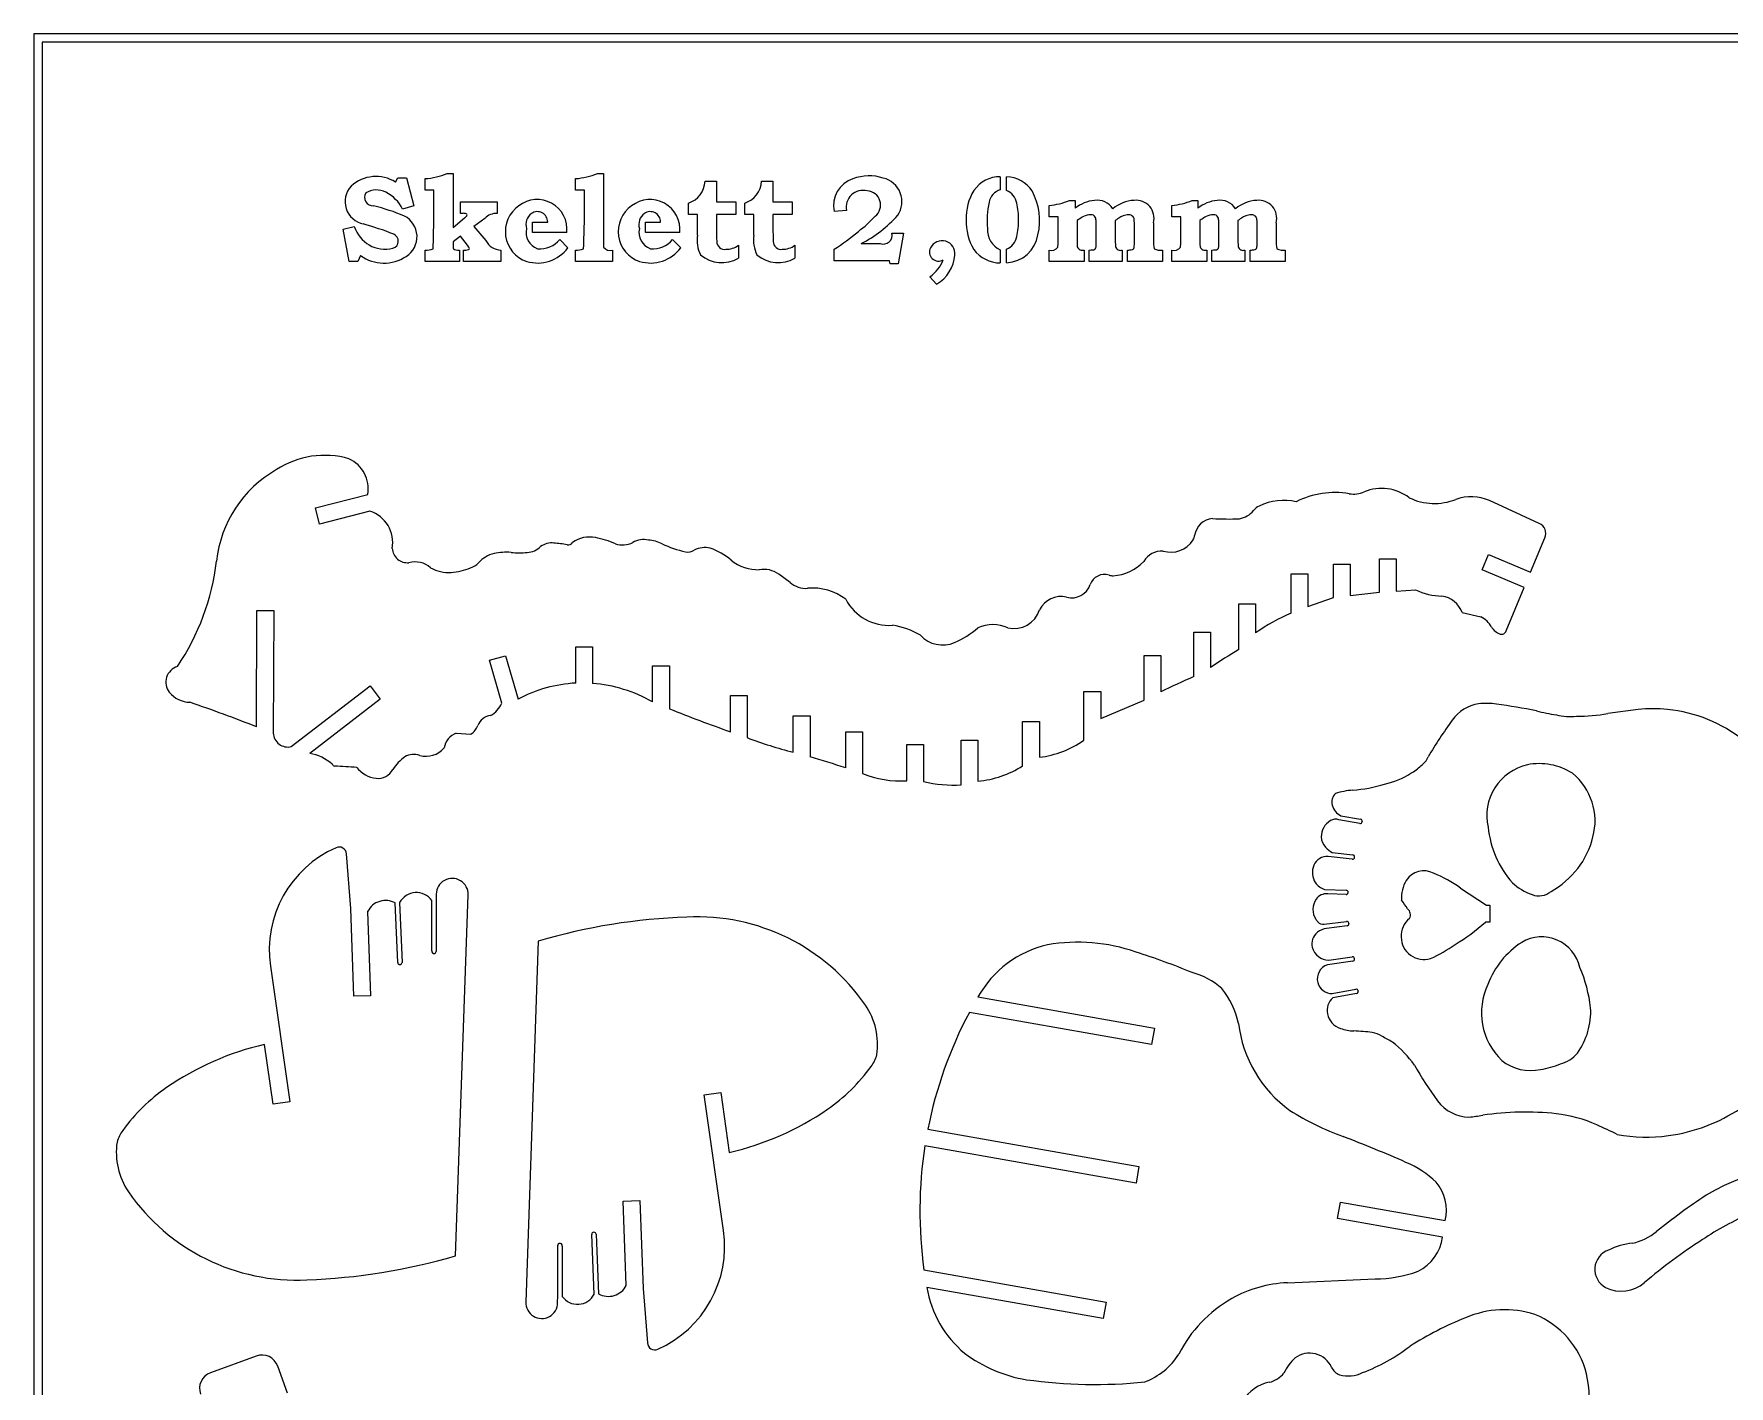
# Model space of a CAD drawing. Extents: x 0 to 427, y 0 to 340.
# Drawn here: x 0 to 210.9, y 172.1 to 340.3 of the extents above; entities that cross this region are included whole.
import ezdxf

# ---------------------------------------------------------------- set-up
doc = ezdxf.new("R2010")
doc.units = 0
doc.header["$MEASUREMENT"] = 0
doc.layers.add('RED', color=1, linetype='CONTINUOUS')
doc.layers.add('WHITE', color=7, linetype='CONTINUOUS')

msp = doc.modelspace()

# ---------------------------------------------------------------- linework, layer by layer
at = {"layer": 'RED', "linetype": 'Continuous'}
for p, q in [((425.684122, 339.305709), (1.04, 339.305709)), ((1.04, 339.305709), (1.04, 1.04)), ((51.443153, 322.962697), (52.158851, 322.962697)), ((52.158851, 322.962697), (52.158851, 316.245565)), ((70.148242, 322.962697), (70.878851, 322.962697)), ((70.878851, 322.962697), (70.878851, 315.12743)), ((45.009317, 321.896604), (45.30007, 322.418468)), ((45.30007, 322.418468), (46.366163, 322.418468)), ((46.366163, 322.418468), (47.268242, 318.936891)), ((48.677274, 320.890152), (48.677274, 322.336461)), ((49.758278, 320.890152), (48.677274, 320.890152)), ((67.397274, 320.890152), (67.397274, 322.336461)), ((68.500644, 320.890152), (67.397274, 320.890152)), ((83.507955, 322.015887), (84.939353, 322.015887)), ((84.939353, 322.015887), (84.939353, 319.451299)), ((90.530751, 322.015887), (91.962149, 322.015887)), ((91.962149, 322.015887), (91.962149, 319.451299)), ((120.254622, 322.582482), (120.254622, 320.934884)), ((121.044873, 320.875242), (121.044873, 322.567572)), ((47.268242, 318.936891), (45.881575, 318.53431)), ((53.090751, 318.019902), (53.090751, 319.451299)), ((53.090751, 319.451299), (57.638421, 319.451299)), ((57.638421, 319.451299), (57.638421, 318.019902)), ((81.442866, 317.863342), (81.442866, 319.302195)), ((84.939353, 319.451299), (87.339927, 319.451299)), ((87.339927, 319.451299), (87.339927, 317.863342)), ((88.465662, 317.863342), (88.465662, 319.302195)), ((91.962149, 319.451299), (94.362722, 319.451299)), ((94.362722, 319.451299), (94.362722, 317.863342)), ((126.330608, 317.57259), (126.330608, 319.011443)), ((128.850464, 319.637679), (129.551253, 319.637679)), ((129.551253, 319.637679), (129.551253, 318.646138)), ((141.598851, 317.57259), (141.598851, 319.011443)), ((144.118708, 319.637679), (144.819497, 319.637679)), ((144.819497, 319.637679), (144.819497, 318.646138)), ((52.158851, 316.245565), (53.590249, 317.453307)), ((53.381504, 318.019902), (53.090751, 318.019902)), ((56.114723, 317.397348), (54.73835, 316.402124)), ((62.051898, 315.634238), (62.051898, 316.931443)), ((62.051898, 316.931443), (63.930608, 316.931443)), ((76.097489, 315.634238), (76.097489, 316.931443)), ((76.097489, 316.931443), (77.976199, 316.931443)), ((82.561145, 317.863342), (81.442866, 317.863342)), ((82.561145, 315.318819), (82.561145, 317.863342)), ((87.339927, 317.863342), (84.939353, 317.863342)), ((89.583941, 317.863342), (88.465662, 317.863342)), ((89.583941, 315.318819), (89.583941, 317.863342)), ((94.362722, 317.863342), (91.962149, 317.863342)), ((101.104772, 318.386469), (99.591367, 318.24482)), ((127.448887, 317.57259), (126.330608, 317.57259)), ((129.998565, 317.237106), (129.812185, 317.132733)), ((129.812185, 317.132733), (129.812185, 314.95255)), ((132.182938, 314.217751), (132.182938, 316.782339)), ((134.561145, 317.132733), (134.561145, 314.960383)), ((136.931898, 314.143199), (136.931898, 316.84198)), ((139.310106, 316.836432), (139.310106, 314.678972)), ((142.717131, 317.57259), (141.598851, 317.57259)), ((145.266808, 317.237106), (145.080429, 317.132733)), ((145.080429, 317.132733), (145.080429, 314.95255)), ((147.451181, 314.217751), (147.451181, 316.782339)), ((149.829389, 317.132733), (149.829389, 314.960383)), ((152.200142, 314.143199), (152.200142, 316.84198)), ((154.57835, 316.836432), (154.57835, 314.678972)), ((38.478565, 316.05173), (39.865231, 316.387213)), ((39.209174, 312.018468), (38.478565, 316.05173)), ((53.090751, 315.164561), (52.158851, 314.463773)), ((52.158851, 314.463773), (52.158851, 314.061192)), ((53.948099, 314.061192), (53.090751, 315.164561)), ((54.73835, 316.402124), (56.253834, 314.640442)), ((66.316271, 315.634238), (62.051898, 315.634238)), ((65.429102, 314.784346), (66.450464, 313.740618)), ((80.361862, 315.634238), (76.097489, 315.634238)), ((79.474694, 314.784346), (80.496056, 313.740618)), ((106.770722, 315.560949), (108.21703, 315.560949)), ((108.21703, 315.560949), (107.531152, 311.743889)), ((40.640572, 312.763988), (40.319998, 312.018468)), ((48.677274, 312.018468), (48.677274, 313.457321)), ((52.695626, 313.457321), (52.949102, 313.457321)), ((52.949102, 313.457321), (52.949102, 312.018468)), ((53.470966, 312.018468), (53.470966, 313.457321)), ((53.470966, 313.457321), (53.731898, 313.457321)), ((58.100644, 313.457321), (58.100644, 312.018468)), ((67.397274, 312.018468), (67.397274, 313.457321)), ((72.012041, 313.457321), (72.012041, 312.018468)), ((87.675411, 314.046281), (87.675411, 312.443414)), ((94.698206, 314.046281), (94.698206, 312.443414)), ((99.591367, 312.109193), (99.591367, 313.548046)), ((102.953661, 314.263745), (105.297433, 314.263745)), ((120.254622, 313.487142), (120.254622, 311.846998)), ((121.044873, 311.869364), (121.044873, 313.546783)), ((126.330608, 312.018468), (126.330608, 313.457321)), ((130.684443, 313.457321), (130.684443, 312.018468)), ((131.32559, 312.018468), (131.32559, 313.457321)), ((135.433403, 313.457321), (135.433403, 312.018468)), ((136.07455, 312.018468), (136.07455, 313.457321)), ((140.443296, 313.457321), (140.443296, 312.018468)), ((141.598851, 312.018468), (141.598851, 313.457321)), ((145.952687, 313.457321), (145.952687, 312.018468)), ((146.593834, 312.018468), (146.593834, 313.457321)), ((150.701647, 313.457321), (150.701647, 312.018468)), ((151.342794, 312.018468), (151.342794, 313.457321)), ((155.71154, 313.457321), (155.71154, 312.018468)), ((40.319998, 312.018468), (39.209174, 312.018468)), ((52.949102, 312.018468), (48.677274, 312.018468)), ((58.100644, 312.018468), (53.470966, 312.018468)), ((72.012041, 312.018468), (67.397274, 312.018468)), ((106.465059, 312.109193), (99.591367, 312.109193)), ((106.554521, 311.743889), (106.465059, 312.109193)), ((107.531152, 311.743889), (106.554521, 311.743889)), ((112.329748, 309.207859), (111.494765, 310.124848)), ((130.684443, 312.018468), (126.330608, 312.018468)), ((135.433403, 312.018468), (131.32559, 312.018468)), ((140.443296, 312.018468), (136.07455, 312.018468)), ((145.952687, 312.018468), (141.598851, 312.018468)), ((150.701647, 312.018468), (146.593834, 312.018468)), ((155.71154, 312.018468), (151.342794, 312.018468))]:
    msp.add_line(p, q, dxfattribs=at)
for centre, radius, start, end in [((48.016335, 331.67671), 9.363605, 274.047647, 291.467417), ((66.46566, 332.78433), 10.489322, 275.095465, 290.553331), ((41.560086, 319.48615), 2.838212, 137.373149, 258.420097), ((42.561466, 318.013554), 4.590212, 57.772916, 132.3069), ((42.611048, 318.402114), 2.53359, 62.125443, 121.525391), ((41.742725, 316.523676), 4.601384, 25.910268, 63.503569), ((-111.489596, 319.069112), 161.258156, 358.064138, 0.647038), ((-58.346516, 319.068099), 126.860245, 357.538018, 0.822949), ((80.582465, 322.099552), 2.926686, 287.096654, 358.361874), ((87.605261, 322.099552), 2.926686, 287.096654, 358.361874), ((102.933369, 319.034599), 3.434054, 107.209015, 193.296154), ((103.162096, 318.783763), 2.095334, 75.221717, 190.929968), ((103.922088, 317.121297), 5.567096, 71.453909, 111.106349), ((103.599222, 319.048263), 1.76421, 307.9081, 86.836752), ((105.022289, 319.483817), 2.991576, 325.333025, 77.04812), ((122.545322, 317.467465), 6.537886, 148.577207, 182.280726), ((120.262941, 318.544921), 4.03757, 90.118044, 144.736082), ((120.763272, 319.056406), 1.946125, 105.151096, 169.800782), ((120.897578, 318.556422), 4.013853, 34.196493, 87.896962), ((120.174326, 318.88533), 2.172004, 10.844218, 66.371571), ((117.307758, 317.118618), 7.835053, 346.924445, 28.12751), ((42.216417, 320.033752), 1.069546, 150.417118, 272.948884), ((35.549588, 292.588261), 27.220369, 67.197561, 75.703371), ((62.567938, 315.744724), 3.903817, 124.876154, 251.376628), ((62.62327, 316.022317), 3.713336, 354.001105, 128.027293), ((76.613529, 315.744724), 3.903817, 124.876154, 251.376628), ((76.668861, 316.022317), 3.713336, 354.001105, 128.027293), ((129.212503, 317.18839), 10.598146, 167.949479, 185.777355), ((113.933077, 317.352341), 8.596604, 359.033167, 13.053454), ((125.761201, 326.685456), 7.695109, 274.243531, 293.669358), ((132.397675, 315.103017), 4.544868, 95.381967, 128.777197), ((132.329357, 317.369855), 2.286193, 32.594581, 99.008356), ((137.190731, 314.997516), 4.64798, 93.710997, 129.161665), ((137.148273, 317.413254), 2.237464, 345.060342, 96.631167), ((141.029445, 326.685456), 7.695109, 274.243531, 293.669358), ((147.665918, 315.103017), 4.544868, 95.381967, 128.777197), ((147.597601, 317.369855), 2.286193, 32.594581, 99.008356), ((152.458975, 314.997516), 4.64798, 93.710997, 129.161665), ((152.416517, 317.413254), 2.237464, 345.060342, 96.631167), ((28.576625, 273.566146), 44.890116, 68.858066, 73.946428), ((44.782798, 315.107214), 2.891032, 302.56459, 62.918242), ((53.462482, 316.971666), 1.051359, 71.332557, 94.417411), ((52.037432, 319.366292), 2.46389, 309.067092, 317.659754), ((53.733255, 317.818934), 0.162658, 359.886372, 66.161363), ((53.707086, 317.819427), 0.188828, 323.377522, 359.75258), ((57.588198, 315.966924), 2.053592, 88.598611, 135.849356), ((62.96815, 316.611969), 1.74327, 127.212195, 195.887159), ((62.648799, 316.949949), 1.281942, 359.172824, 124.979968), ((77.013741, 316.611969), 1.74327, 127.212195, 195.887159), ((76.694391, 316.949949), 1.281942, 359.172824, 124.979968), ((193.38721, 317.025937), 108.45109, 179.557586, 181.327), ((200.410006, 317.025937), 108.45109, 179.557586, 181.327), ((93.425188, 328.079645), 15.342347, 306.716941, 317.204506), ((96.00675, 327.880423), 15.286383, 297.029614, 318.654116), ((122.579934, 316.932426), 6.573069, 177.603427, 211.108534), ((113.863979, 317.054691), 8.665822, 347.11325, 1.008955), ((-19.901043, 316.628447), 147.352955, 358.899023, 0.367117), ((134.491647, 311.079722), 7.622412, 120.614262, 126.11847), ((131.543946, 315.65956), 2.189374, 91.227103, 115.253937), ((131.52268, 317.065857), 0.782994, 65.043839, 91.875165), ((131.635232, 317.339866), 0.48727, 26.551833, 63.448167), ((131.316931, 317.182655), 0.842276, 5.742203, 26.43943), ((128.69542, 316.824236), 3.48777, 359.311709, 7.292023), ((138.912558, 311.179933), 7.373643, 120.866351, 126.166275), ((136.386226, 315.455063), 2.408041, 110.251912, 121.456028), ((136.229649, 315.8637), 1.970475, 91.475118, 110.093478), ((136.227382, 317.03049), 0.804492, 60.278639, 93.453316), ((136.339567, 317.207532), 0.5952, 34.578858, 61.20785), ((136.300002, 317.230561), 0.616099, 0.695351, 30.72444), ((132.852615, 316.877155), 4.079434, 359.505971, 5.075249), ((-4.6328, 316.628447), 147.352955, 358.899023, 0.367117), ((149.759891, 311.079722), 7.622412, 120.614262, 126.11847), ((146.812189, 315.65956), 2.189374, 91.227103, 115.253937), ((146.790924, 317.065857), 0.782994, 65.043839, 91.875165), ((146.903476, 317.339866), 0.48727, 26.551833, 63.448167), ((146.585175, 317.182655), 0.842276, 5.742203, 26.43943), ((143.963663, 316.824236), 3.48777, 359.311709, 7.292023), ((154.180801, 311.179933), 7.373643, 120.866351, 126.166275), ((151.65447, 315.455063), 2.408041, 110.251912, 121.456028), ((151.497892, 315.8637), 1.970475, 91.475118, 110.093478), ((151.495626, 317.03049), 0.804492, 60.278639, 93.453316), ((151.60781, 317.207532), 0.5952, 34.578858, 61.20785), ((151.568246, 317.230561), 0.616099, 0.695351, 30.72444), ((148.120859, 316.877155), 4.079434, 359.505971, 5.075249), ((43.738663, 317.622237), 4.065557, 197.684608, 283.365046), ((44.40405, 314.566825), 0.940933, 286.954272, 67.273005), ((58.110687, 315.505961), 2.048664, 204.991225, 269.719119), ((63.376197, 315.648142), 2.14077, 166.861249, 250.928472), ((63.043004, 316.601953), 2.999527, 262.985589, 322.701711), ((96.916092, 314.80096), 26.039287, 179.281631, 182.15421), ((77.421789, 315.648142), 2.14077, 166.861249, 250.928472), ((77.088595, 316.601953), 2.999527, 262.985589, 322.701711), ((86.672462, 314.702099), 4.157315, 171.468934, 206.345764), ((85.976119, 314.550159), 1.011546, 182.027086, 277.248388), ((93.695258, 314.702099), 4.157315, 171.468934, 206.345764), ((92.998914, 314.550159), 1.011546, 182.027086, 277.248388), ((82.88359, 339.181176), 30.597502, 303.096471, 310.113793), ((105.695735, 315.296617), 1.107009, 248.912086, 13.814599), ((112.999702, 313.003392), 1.61193, 354.024301, 152.437299), ((121.283914, 315.901854), 2.624934, 175.199016, 246.913455), ((120.841477, 316.017157), 4.152777, 272.807377, 350.699954), ((120.127324, 315.581481), 2.232015, 294.273035, 348.120162), ((142.891483, 314.680028), 13.082137, 178.806347, 183.579761), ((153.720584, 314.688839), 19.161363, 179.18801, 182.435063), ((142.044887, 314.398939), 2.749081, 174.15347, 196.483462), ((158.159727, 314.680028), 13.082137, 178.806347, 183.579761), ((168.988828, 314.688839), 19.161363, 179.18801, 182.435063), ((157.313131, 314.398939), 2.749081, 174.15347, 196.483462), ((43.557583, 316.861538), 5.029798, 234.553262, 303.570811), ((48.892272, 315.269837), 1.825223, 263.235271, 295.446946), ((53.765259, 314.032708), 1.60666, 178.984176, 190.204331), ((52.467944, 313.765902), 0.284491, 183.593002, 239.720011), ((52.645529, 314.288034), 0.832222, 247.309475, 273.451069), ((53.799625, 314.287895), 0.833331, 265.338319, 290.921885), ((52.684041, 312.960272), 1.676266, 30.589905, 41.053937), ((54.037705, 313.64645), 0.149309, 293.483653, 356.081161), ((53.803642, 313.605803), 0.384231, 4.544371, 32.687013), ((62.696427, 316.491665), 4.654144, 252.814319, 323.76517), ((67.641532, 315.120374), 1.680895, 261.644546, 296.693913), ((71.700386, 314.395113), 0.988222, 215.434847, 288.383129), ((76.742018, 316.491665), 4.654144, 252.814319, 323.76517), ((85.602784, 315.982979), 4.101744, 229.647601, 300.351521), ((86.092206, 316.30498), 2.758306, 270.239707, 305.028019), ((92.62558, 315.982979), 4.101744, 229.647601, 300.351521), ((93.115002, 316.30498), 2.758306, 270.239707, 305.028019), ((112.575854, 313.213889), 1.138825, 151.958548, 300.700084), ((108.576725, 314.13415), 4.958777, 306.047789, 337.476991), ((109.942661, 313.229634), 4.676843, 300.690849, 355.166728), ((120.281515, 315.97219), 4.12528, 216.189636, 269.626477), ((126.630426, 314.423245), 1.011386, 252.755923, 321.752234), ((130.459536, 314.078637), 0.66077, 199.028078, 289.89945), ((131.373613, 317.692105), 4.235056, 269.350289, 274.853019), ((131.716804, 314.091535), 0.619487, 271.396178, 298.794864), ((131.742721, 313.88404), 0.432123, 309.090536, 329.706874), ((131.637215, 313.893775), 0.530031, 334.557002, 356.335852), ((129.104799, 314.182721), 3.078338, 353.980434, 0.652015), ((135.202586, 314.071715), 0.656321, 197.465886, 290.590381), ((136.180347, 315.824703), 2.369745, 267.441187, 282.31736), ((136.583198, 313.807376), 0.31507, 289.019579, 333.352271), ((136.430331, 313.885687), 0.486824, 333.183861, 354.764404), ((134.697015, 314.115926), 2.23505, 352.941162, 0.699177), ((140.182864, 315.182221), 1.74445, 243.65751, 278.585896), ((141.89867, 314.423245), 1.011386, 252.755923, 321.752234), ((145.72778, 314.078637), 0.66077, 199.028078, 289.89945), ((146.641856, 317.692105), 4.235056, 269.350289, 274.853019), ((146.985048, 314.091535), 0.619487, 271.396178, 298.794864), ((147.010965, 313.88404), 0.432123, 309.090536, 329.706874), ((146.905459, 313.893775), 0.530031, 334.557002, 356.335852), ((144.373043, 314.182721), 3.078338, 353.980434, 0.652015), ((150.470829, 314.071715), 0.656321, 197.465886, 290.590381), ((151.448591, 315.824703), 2.369745, 267.441187, 282.31736), ((151.851442, 313.807376), 0.31507, 289.019579, 333.352271), ((151.698575, 313.885687), 0.486824, 333.183861, 354.764404), ((149.965259, 314.115926), 2.23505, 352.941162, 0.699177), ((155.451107, 315.182221), 1.74445, 243.65751, 278.585896)]:
    msp.add_arc(centre, radius, start, end, dxfattribs=at)
at = {"layer": 'WHITE', "linetype": 'Continuous'}
for p, q in [((426.724122, 340.345709), (0, 340.345709)), ((0, 340.345709), (0, 0)), ((35.033874, 281.369502), (41.533829, 283.047785)), ((35.553873, 279.355551), (35.033874, 281.369502)), ((41.802441, 280.968924), (35.553873, 279.355551)), ((187.324966, 279.441567), (181.124596, 282.271979)), ((186.244182, 273.375585), (188.028564, 277.645438)), ((161.721836, 270.203283), (161.721836, 274.363283)), ((161.721836, 274.363283), (163.801836, 274.363283)), ((163.801836, 274.363283), (163.801836, 270.487496)), ((167.428657, 270.883606), (167.428657, 275.043451)), ((167.428657, 275.043451), (169.508657, 275.043451)), ((169.508657, 275.043451), (169.508657, 271.024612)), ((180.213553, 273.653423), (181.019303, 275.571017)), ((181.019303, 275.571017), (186.244182, 273.375585)), ((94.088006, 272.093525), (92.678485, 273.134437)), ((156.456184, 268.271589), (156.456184, 273.147927)), ((156.456184, 273.147927), (158.536184, 273.147927)), ((158.536184, 273.147927), (158.536184, 269.10488)), ((185.442161, 271.456425), (180.213553, 273.653423)), ((158.536184, 269.10488), (161.721836, 270.203283)), ((163.801836, 270.487496), (167.428657, 270.883606)), ((169.508657, 271.024612), (171.933954, 271.194762)), ((183.192716, 266.073724), (185.442161, 271.456425)), ((27.706616, 254.132984), (27.756908, 268.616518)), ((27.756908, 268.616518), (29.836896, 268.609664)), ((29.836896, 268.609664), (29.786601, 253.347421)), ((149.940514, 263.745015), (149.940514, 269.436658)), ((149.940514, 269.436658), (152.020514, 269.436658)), ((152.020514, 269.436658), (152.020513, 265.80977)), ((177.720917, 268.34046), (180.06267, 267.808399)), ((144.337832, 260.382988), (144.337832, 265.929655)), ((144.337832, 265.929655), (146.417832, 265.929655)), ((146.417832, 265.929655), (146.417831, 261.502299)), ((67.428536, 259.576033), (67.428536, 264.0827)), ((67.428536, 264.0827), (69.508536, 264.0827)), ((69.508536, 264.0827), (69.508086, 259.527964)), ((56.693907, 262.408785), (58.692886, 262.98366)), ((58.226906, 257.078173), (56.693907, 262.408785)), ((58.692886, 262.98366), (60.249692, 257.570268)), ((76.992937, 257.228042), (76.992937, 261.734709)), ((76.992937, 261.734709), (79.072937, 261.734709)), ((79.072937, 261.734709), (79.072937, 256.37594)), ((138.151146, 257.449581), (138.151146, 262.996248)), ((138.151146, 262.996248), (140.231146, 262.996248)), ((140.231146, 262.996248), (140.231146, 258.494816)), ((32.030072, 251.669029), (41.823916, 259.221638)), ((43.094108, 257.574517), (34.333611, 250.818781)), ((41.823916, 259.221638), (43.094108, 257.574517)), ((86.672766, 253.519825), (86.672766, 258.026491)), ((86.672766, 258.026491), (88.752765, 258.026491)), ((88.752765, 258.026491), (88.752765, 252.788305)), ((130.662517, 252.458548), (130.662517, 258.541149)), ((130.662517, 258.541149), (132.742516, 258.541149)), ((132.742516, 258.541149), (132.742516, 255.14795)), ((132.742516, 255.14795), (138.151146, 257.449581)), ((94.49846, 250.975715), (94.49846, 255.482382)), ((94.49846, 255.482382), (96.57846, 255.482382)), ((96.57846, 255.482382), (96.578462, 250.387724)), ((199.613683, 256.276459), (195.848835, 255.786284)), ((52.561204, 253.354701), (54.379444, 253.222938)), ((101.01586, 249.016113), (101.01586, 253.52278)), ((101.01586, 253.52278), (103.087208, 253.52278)), ((103.087208, 253.52278), (103.087208, 248.344183)), ((123.035851, 249.262863), (123.035851, 254.80953)), ((123.035851, 254.80953), (125.11585, 254.80953)), ((125.11585, 254.80953), (125.11585, 250.344024)), ((108.633875, 247.429313), (108.633875, 251.935979)), ((108.633875, 251.935979), (110.713875, 251.935979)), ((110.713875, 251.935979), (110.713876, 247.343965)), ((115.397354, 246.914023), (115.397354, 252.46069)), ((115.397354, 252.46069), (117.477354, 252.46069)), ((117.477354, 252.46069), (117.477354, 247.357232)), ((162.638643, 243.077191), (165.084217, 242.641469)), ((164.989358, 242.109054), (162.382743, 242.573468)), ((165.295702, 242.338286), (165.29254, 242.320539)), ((161.548448, 238.47805), (164.112472, 238.204251)), ((39.435693, 231.527782), (38.885107, 238.308715)), ((164.05505, 237.666509), (161.057981, 237.98655)), ((164.344626, 237.916587), (164.342713, 237.898663)), ((45.278942, 224.798505), (44.973168, 232.213525)), ((45.512607, 232.257667), (45.819282, 224.820788)), ((49.503215, 226.268893), (49.503215, 232.525281)), ((52.468795, 188.315013), (54.029031, 233.22537)), ((160.576709, 233.904522), (163.290807, 233.802897)), ((163.270572, 233.262476), (160.990401, 233.347852)), ((163.54223, 233.531913), (163.541556, 233.513899)), ((177.531238, 234.073382), (180.735294, 231.926698)), ((39.819742, 220.6037), (39.435693, 231.527782)), ((41.529814, 231.162664), (41.898458, 220.676779)), ((180.735294, 231.926698), (181.170949, 231.926698)), ((181.170949, 231.926698), (181.170949, 229.846698)), ((160.554757, 229.559647), (163.339106, 229.911936)), ((163.40699, 229.375413), (160.840639, 229.050707)), ((163.631236, 229.685427), (163.633499, 229.667543)), ((181.170949, 229.846698), (180.61714, 229.846698)), ((62.767696, 227.475203), (61.207461, 182.564846)), ((29.425023, 224.344394), (31.826328, 207.460216)), ((45.568881, 224.548853), (45.55087, 224.54811)), ((164.114082, 224.968367), (160.977092, 224.531536)), ((161.137004, 225.099822), (164.039494, 225.503998)), ((164.334433, 225.28116), (164.33692, 225.263305)), ((41.898458, 220.676779), (39.819742, 220.6037)), ((117.476211, 220.529849), (139.432469, 216.658368)), ((161.565204, 220.95369), (164.491356, 221.472701)), ((164.589772, 220.940932), (161.636538, 220.394367)), ((164.795946, 221.263247), (164.799227, 221.245521)), ((139.071281, 214.609968), (116.4013, 218.607298)), ((139.432469, 216.658368), (139.071281, 214.609968)), ((29.767051, 207.167341), (28.707396, 214.618037)), ((31.826328, 207.460216), (29.767051, 207.167341)), ((83.410163, 208.33), (85.469441, 208.622875)), ((85.811468, 191.445821), (83.410163, 208.33)), ((85.469441, 208.622875), (86.529095, 201.172179)), ((111.238046, 204.052139), (137.508504, 199.419948)), ((137.147316, 197.371548), (110.876858, 202.003739)), ((137.508504, 199.419948), (137.147316, 197.371548)), ((73.338034, 195.113437), (75.41675, 195.186516)), ((73.706678, 184.627552), (73.338034, 195.113437)), ((75.41675, 195.186516), (75.800799, 184.262434)), ((162.215606, 192.951332), (162.576794, 194.999733)), ((162.576794, 194.999733), (175.616836, 192.700421)), ((175.267052, 190.65001), (162.215606, 192.951332)), ((69.723885, 183.532548), (69.417209, 190.969428)), ((69.667611, 191.241363), (69.685622, 191.242105)), ((69.95755, 190.99171), (70.263324, 183.57669)), ((65.733277, 189.521323), (65.733277, 183.264934)), ((110.750572, 186.560427), (133.420553, 182.563098)), ((75.800799, 184.262434), (76.351384, 177.481501)), ((133.059365, 180.514697), (111.101646, 184.386436)), ((155.988012, 184.972705), (166.891169, 185.437211)), ((133.420553, 182.563098), (133.059365, 180.514697)), ((27.675532, 175.839238), (21.973947, 173.76403)), ((31.564929, 171.23472), (30.341495, 174.596079))]:
    msp.add_line(p, q, dxfattribs=at)
for centre, radius, start, end in [((36.170214, 276.924645), 10.985588, 73.947827, 123.006603), ((37.485225, 283.751165), 4.109251, 350.144148, 65.215233), ((37.559531, 273.181425), 14.907134, 119.645546, 173.946051), ((161.924114, 272.383975), 10.894776, 80.798891, 116.413872), ((164.220513, 286.560631), 3.466666, 260.798888, 292.507909), ((167.716115, 278.124794), 5.66474, 52.818668, 112.507908), ((178.822262, 277.006494), 5.746832, 66.382636, 109.276007), ((40.540662, 277.054387), 4.112869, 349.821427, 72.134232), ((149.455958, 282.948322), 2.986023, 281.182885, 320.56811), ((153.368854, 279.730584), 2.08, 115.763449, 140.568117), ((155.546626, 275.218302), 7.090327, 77.53065, 115.763448), ((174.266692, 289.088412), 7.168426, 244.135807, 291.768216), ((146.874885, 277.599331), 2.462759, 95.016479, 172.104886), ((148.663023, 311.694744), 31.705452, 266.37703, 272.480241), ((186.749126, 278.180118), 1.386667, 337.319828, 65.463722), ((61.27016, 278.345667), 2.519803, 272.33584, 314.997922), ((64.457008, 274.577051), 2.43346, 83.857194, 125.269687), ((63.60794, 262.66523), 14.374189, 79.00118, 85.573249), ((66.470263, 277.415875), 0.651618, 259.397906, 327.367491), ((69.12409, 274.157266), 3.589328, 78.098126, 125.907611), ((67.561972, 265.453145), 12.431352, 67.248976, 79.326828), ((73.256705, 279.411526), 2.647345, 250.419946, 298.325222), ((75.898141, 274.511016), 2.919716, 78.774696, 118.325223), ((76.025916, 272.497358), 4.897378, 64.206973, 84.838337), ((84.197955, 289.796119), 14.234773, 244.887991, 257.309211), ((83.49102, 273.36994), 3.05798, 77.563796, 115.508599), ((81.799747, 269.19789), 7.534096, 48.724576, 71.826778), ((141.461672, 279.134789), 3.277256, 253.145671, 327.826844), ((143.061947, 278.128088), 1.386667, 327.826852, 352.104888), ((-6.927586, 278.31194), 29.875783, 326.054839, 353.159584), ((46.500456, 276.464099), 1.916523, 184.084972, 275.042623), ((47.427109, 271.7633), 2.892821, 48.432022, 105.194463), ((53.864463, 275.787117), 1.920573, 284.489517, 319.549706), ((58.196764, 271.91502), 3.890715, 104.023572, 137.549462), ((58.832711, 268.194846), 7.659402, 85.928949, 101.895016), ((60.403804, 284.184362), 8.412405, 262.985512, 276.614794), ((81.368225, 277.290147), 1.412723, 257.843349, 304.781525), ((90.178146, 279.190272), 5.51061, 231.793331, 270.827683), ((133.983058, 278.5467), 5.625574, 273.19801, 317.096596), ((140.364545, 273.371643), 2.63077, 86.798514, 149.243121), ((51.610256, 277.96793), 4.631265, 240.738625, 273.824105), ((51.449701, 280.665909), 7.333971, 273.669881, 293.252167), ((90.798445, 270.437205), 3.287797, 55.122502, 99.465605), ((133.204326, 271.217909), 1.871993, 71.847858, 160.544934), ((134.219533, 274.314394), 1.386666, 251.847851, 273.19801), ((96.01978, 274.279408), 2.917162, 228.53136, 274.947864), ((96.865587, 264.509399), 6.88939, 52.833123, 94.94786), ((127.814108, 267.343974), 3.001385, 76.762568, 153.223438), ((129.145467, 272.591288), 2.413216, 254.520267, 341.89627), ((175.271432, 277.873284), 7.466017, 243.44719, 269.500877), ((174.708458, 267.238885), 3.20755, 20.0861, 81.069364), ((106.378539, 272.791388), 6.035417, 207.554931, 274.245965), ((121.952937, 269.681196), 3.330627, 256.772936, 342.796982), ((165.220597, 247.253019), 22.772685, 112.635368, 125.42561), ((105.380675, 257.134141), 9.746069, 59.488931, 81.475302), ((109.50735, 276.079828), 12.514264, 293.761135, 309.554958), ((119.34207, 262.463158), 4.384604, 65.060962, 115.178868), ((178.766414, 265.119763), 2.984802, 28.833318, 64.260161), ((183.011665, 267.456825), 1.861228, 208.833313, 252.702462), ((182.63196, 266.237549), 0.584197, 252.702453, 343.71422), ((113.064923, 267.998891), 3.684889, 222.05308, 293.761135), ((175.732387, 219.345229), 51.34746, 120.15234, 124.813404), ((18.440476, 259.691685), 2.023719, 106.77092, 218.191722), ((68.308102, 242.578165), 17.020609, 92.962166, 118.25849), ((68.169415, 241.842115), 17.73644, 60.166591, 85.671443), ((194.813535, 145.190659), 125.765931, 113.662375, 115.721667), ((19.532312, 260.673004), 3.489915, 219.77108, 268.100059), ((-51.782391, 51.007126), 218.125231, 68.628161, 70.948773), ((57.075454, 253.614949), 1.946511, 97.44002, 159.646461), ((55.197322, 258.442674), 3.322686, 299.300356, 335.753561), ((152.421389, 440.009406), 197.740348, 248.226821, 250.579427), ((180.585487, 252.023516), 5.047673, 99.284839, 144.326082), ((180.661319, 246.748265), 10.295354, 82.539622, 94.960547), ((165.676346, 143.75056), 114.376468, 79.269962, 81.795782), ((192.283183, 276.143021), 20.708719, 255.136823, 262.115696), ((191.2198, 262.823678), 7.409922, 256.122087, 275.641662), ((191.963497, 278.039309), 22.589666, 269.961313, 279.903905), ((201.515488, 238.431666), 17.945849, 84.342232, 96.083324), ((201.505467, 238.330517), 18.047494, 51.418898, 84.342231), ((31.601861, 253.435245), 1.817384, 182.769866, 283.628128), ((53.493191, 251.037612), 2.497499, 111.911131, 169.318724), ((52.935871, 255.288508), 2.520016, 304.948692, 336.705981), ((228.466204, 217.650777), 63.98873, 144.326087, 149.217665), ((48.798848, 253.43697), 2.96108, 254.531952, 319.158396), ((106.274183, 298.316228), 48.783111, 248.950783, 256.031444), ((123.587679, 262.684684), 12.434918, 277.059125, 304.676989), ((33.478953, 245.495771), 5.391185, 47.466001, 80.878494), ((37.521332, 249.696367), 0.458478, 209.815526, 258.676779), ((31.168267, 117.549785), 131.845869, 86.082055, 87.277266), ((43.013687, 251.294424), 3.594054, 217.882408, 263.308192), ((49.636865, 245.566063), 5.94943, 125.672944, 146.682377), ((47.289243, 248.479568), 2.223343, 71.108098, 120.302844), ((63.93937, 136.93097), 118.058229, 71.696372, 73.9506), ((116.13191, 260.341276), 13.053568, 275.916037, 301.930689), ((168.652449, 253.3126), 5.640751, 298.482958, 314.274075), ((171.009893, 251.465227), 2.701825, 305.796374, 336.752419), ((187.243304, 243.110348), 6.450946, 102.613663, 193.256353), ((187.322342, 241.859691), 7.691175, 57.49715, 101.153522), ((42.810928, 249.808559), 2.094875, 264.08038, 332.275045), ((107.759781, 259.401443), 12.003997, 247.092074, 274.175798), ((114.365918, 261.402492), 14.525137, 255.437904, 274.072025), ((162.643099, 265.295502), 19.092968, 274.351042, 286.538066), ((165.718365, 257.240003), 10.515757, 282.966787, 302.332383), ((186.623209, 242.427916), 7.640225, 344.817293, 50.770232), ((162.968211, 244.760292), 1.47277, 132.65636, 195.270064), ((165.03055, 235.808053), 10.491607, 95.134432, 106.959109), ((161.981569, 241.368851), 1.269662, 71.580698, 120.857193), ((163.491795, 244.903235), 2.015516, 195.270076, 244.957379), ((165.038368, 242.384135), 0.261387, 349.897667, 79.897813), ((162.525384, 240.455523), 2.33263, 120.817682, 180.576253), ((165.035206, 242.366388), 0.261387, 259.897862, 349.897667), ((193.194562, 242.874375), 12.293341, 185.80451, 221.431283), ((43.264319, 226.312649), 13.97856, 113.930157, 188.094447), ((37.984331, 238.277047), 0.901333, 2.013477, 115.640898), ((162.059632, 240.45058), 1.866852, 180.568321, 224.079346), ((163.952138, 242.286462), 4.503523, 224.108946, 237.741819), ((183.693135, 242.980006), 10.615209, 298.629186, 346.083442), ((161.334402, 236.004079), 2.254725, 156.269275, 214.105338), ((160.924625, 236.184484), 1.806993, 85.767732, 156.276932), ((164.082804, 237.926417), 0.261386, 263.904695, 353.904724), ((164.084717, 237.944342), 0.261386, 353.904695, 83.904724), ((52.047016, 233.294227), 1.98321, 358.010282, 179.53218), ((161.240996, 235.940825), 2.141917, 214.105332, 251.932511), ((174.360504, 232.858748), 4.195506, 148.903833, 183.931954), ((172.950202, 233.611851), 2.600243, 62.172278, 147.063522), ((168.578763, 221.675909), 15.291963, 54.166159, 68.57751), ((188.78043, 239.919334), 7.063741, 227.16238, 250.457647), ((43.76326, 230.011182), 2.512806, 61.216803, 152.726055), ((47.590175, 231.164765), 2.347493, 35.419692, 152.253447), ((735.420577, 227.714359), 685.379551, 179.53218, 180.129645), ((161.393595, 231.413755), 2.242899, 145.666341, 212.786964), ((160.825359, 231.801869), 1.554768, 83.906445, 145.666346), ((163.280353, 233.523679), 0.261387, 267.85565, 357.85565), ((163.281026, 233.541693), 0.261387, 357.85565, 87.85565), ((158.664763, 223.641199), 14.567944, 32.601477, 37.805281), ((187.268471, 235.410212), 2.310122, 248.387335, 310.844056), ((83.863826, 155.621784), 74.886317, 91.989807, 106.362214), ((82.534144, 205.047425), 25.447257, 34.607069, 92.86178), ((162.364854, 232.084971), 3.423115, 213.428566, 220.28289), ((172.77491, 228.163177), 2.649405, 126.820749, 184.272265), ((170.280678, 230.725378), 1.008134, 334.039328, 49.35396), ((160.827635, 227.146508), 1.802667, 128.166282, 194.181058), ((161.198635, 226.674479), 2.403044, 98.567594, 128.166284), ((160.441618, 230.453851), 0.901332, 220.230293, 277.211078), ((163.371916, 229.652617), 0.261387, 7.211007, 97.211013), ((163.374179, 229.634732), 0.261387, 277.211032, 7.211013), ((172.945358, 227.994053), 2.812633, 180.575412, 287.327629), ((165.530573, 246.301504), 22.324094, 300.442068, 312.516115), ((187.623758, 223.111821), 4.87981, 12.778485, 120.547319), ((49.770224, 226.202007), 0.275259, 165.936871, 351.964908), ((129.108434, 214.013547), 13.333071, 102.835453, 150.742709), ((129.881979, 205.188684), 22.142144, 70.867811, 99.712589), ((107.294016, 133.300852), 97.487723, 67.805777, 72.173157), ((161.140988, 227.225689), 2.125871, 194.181078, 269.892627), ((166.684585, 241.295577), 17.491624, 293.942606, 305.497703), ((190.804789, 218.453209), 10.515186, 122.573607, 159.800193), ((45.540106, 224.809275), 0.261386, 182.361374, 272.36008), ((45.558117, 224.810018), 0.261387, 272.36008, 2.361373), ((161.537241, 222.7785), 1.840354, 107.720284, 194.57353), ((164.075545, 225.245109), 0.261386, 7.927531, 97.927503), ((164.078032, 225.227255), 0.261386, 277.927531, 7.927503), ((175.494651, 217.040529), 18.339514, 6.651408, 22.948424), ((141.619475, 214.425744), 9.475652, 49.076471, 74.700576), ((139.228144, 214.856106), 10.918578, 12.584952, 38.047608), ((161.517933, 222.77348), 1.820404, 194.573525, 271.487968), ((188.34459, 218.536735), 8.213738, 154.413338, 226.011676), ((96.198133, 214.587318), 8.783228, 351.705364, 34.009743), ((162.966939, 218.823239), 2.058741, 130.257288, 191.575999), ((164.538924, 221.215679), 0.261387, 10.485253, 100.48532), ((164.542205, 221.197954), 0.261387, 280.485253, 10.485174), ((163.081659, 193.854668), 52.837001, 152.064875, 168.872164), ((163.283724, 218.887676), 2.382013, 191.565363, 252.857346), ((184.777123, 218.706172), 8.945366, 324.749514, 2.938613), ((165.477283, 219.153705), 15.710481, 187.014544, 234.222486), ((164.5081, 222.076616), 5.794736, 250.582258, 267.517705), ((162.16862, 174.588749), 41.750838, 83.997382, 87.13269), ((165.957989, 212.949698), 3.213148, 56.348358, 79.660823), ((161.814754, 203.599097), 13.40518, 57.406888, 63.774705), ((36.786733, 179.725251), 35.815948, 103.036945, 124.488893), ((100.317854, 214.667838), 4.766116, 324.004579, 343.575589), ((162.131617, 205.537305), 11.627518, 33.979431, 53.574837), ((188.946602, 216.128191), 4.063703, 284.284681, 320.499592), ((85.798565, 225.214946), 22.711903, 304.707447, 324.004579), ((212.359837, 235.321771), 46.791834, 209.844569, 216.338579), ((186.254734, 217.168487), 5.804316, 231.482212, 282.208602), ((185.616675, 222.848676), 11.50548, 279.331175, 292.12131), ((29.437927, 190.575269), 22.711903, 124.707447, 144.004579), ((178.677842, 210.544953), 4.97835, 216.338586, 268.7913), ((78.449759, 236.064965), 35.815948, 283.036945, 304.488893), ((174.024449, 234.2085), 32.974263, 237.468942, 250.319729), ((176.318046, 227.867489), 22.413481, 275.773685, 280.17881), ((185.567262, 169.911058), 36.283168, 83.877695, 98.38074), ((187.282135, 188.24326), 17.874381, 66.256961, 83.076116), ((200.433411, 224.707178), 21.643056, 277.840342, 303.439251), ((14.918638, 201.122378), 4.766116, 144.004579, 163.575589), ((94.016088, 24.644744), 191.351863, 66.363432, 68.894376), ((166.457755, 141.147123), 69.369025, 63.861979, 66.174995), ((200.68006, 222.915976), 19.834952, 259.358396, 277.840341), ((19.038359, 201.202898), 8.783228, 171.705364, 214.009743), ((163.081659, 193.854668), 52.837001, 171.127836, 187.935125), ((225.293735, 166.173851), 34.301054, 86.040497, 120.118474), ((166.234168, 189.051194), 11.785802, 45.630849, 67.546727), ((32.702348, 210.742791), 25.447257, 214.607069, 272.86178), ((170.315353, 193.957967), 5.448591, 346.655712, 40.220169), ((248.65221, 133.993593), 73.969035, 123.262661, 129.184164), ((228.319938, 159.402656), 37.212615, 113.375738, 123.774744), ((65.466268, 189.588208), 0.275259, 345.936871, 171.964908), ((69.678374, 190.980198), 0.261387, 92.36008, 182.361373), ((69.696386, 190.980941), 0.261386, 2.361374, 92.36008), ((71.972172, 189.477566), 13.97856, 293.930157, 8.094447), ((169.833973, 191.310674), 5.473101, 295.979238, 353.066857), ((199.678268, 181.580007), 8.339375, 95.141207, 116.690361), ((197.282951, 197.110301), 7.410057, 282.850222, 308.714095), ((243.291546, 134.655852), 66.119077, 122.637205, 130.44318), ((31.372666, 260.168432), 74.886317, 271.989807, 286.362214), ((-620.184086, 188.075857), 685.379551, 359.53218, 0.129645), ((196.786314, 186.621138), 2.556458, 109.511146, 241.800752), ((166.804332, 201.356453), 15.919479, 270.312535, 289.932319), ((67.646316, 184.62545), 2.347493, 215.419692, 332.253447), ((71.473231, 185.779034), 2.512806, 241.216803, 332.726055), ((124.460978, 186.623841), 13.545395, 189.507591, 230.347966), ((156.806298, 168.903498), 16.090029, 92.915132, 118.837477), ((197.52686, 188.342647), 4.426501, 243.882958, 310.480913), ((63.189475, 182.495988), 1.98321, 178.010282, 359.53218), ((157.235936, 168.620654), 16.546764, 119.668325, 153.275207), ((182.989872, 169.460149), 12.150711, 71.813863, 113.594089), ((192.954542, 143.16174), 40.263235, 111.609431, 122.639828), ((182.72444, 170.993375), 10.801659, 14.22736, 67.935012), ((77.252161, 177.513169), 0.901333, 182.013477, 295.640898), ((28.386934, 173.884677), 2.08, 20, 110), ((126.428115, 190.35741), 17.696569, 233.159112, 260.489001), ((135.117179, 180.763746), 8.716499, 291.001153, 327.355315), ((161.032107, 171.119878), 6.070281, 132.277137, 154.525655), ((158.73821, 173.188283), 3.012287, 24.48277, 126.450544), ((157.311264, 195.185967), 22.853388, 290.561045, 307.546748), ((22.685349, 171.80947), 2.08, 110, 200), ((152.992344, 175.78663), 3.283054, 282.635935, 321.228923), ((163.118922, 175.182681), 1.801055, 204.4707, 248.552863), ((163.520325, 177.509675), 4.141278, 255.170319, 296.026931), ((180.373963, 170.682705), 13.159302, 322.637044, 13.023227), ((132.002987, 232.725907), 60.422526, 261.913993, 275.92582), ((154.741089, 167.668349), 5.021628, 101.842624, 148.853474)]:
    msp.add_arc(centre, radius, start, end, dxfattribs=at)

doc.saveas('drawing.dxf')
